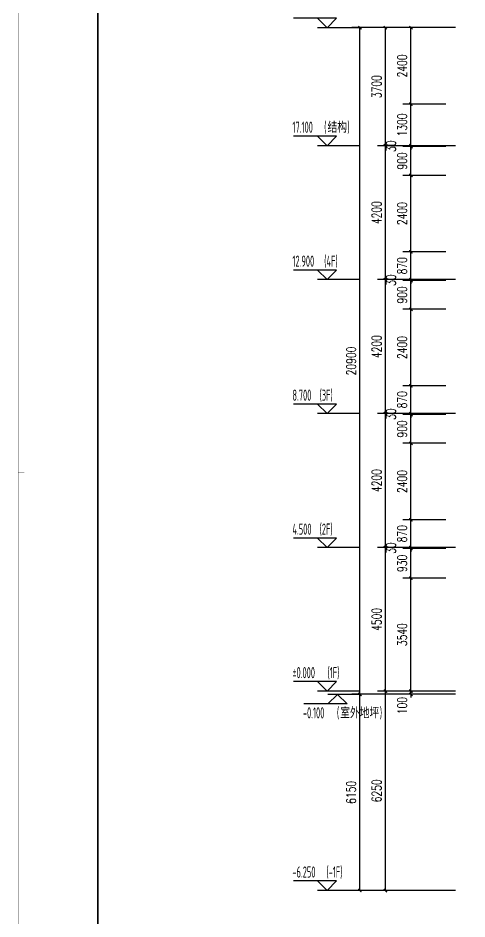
# Model space of a CAD drawing. Extents: x 1106790 to 1313746, y -134124 to 12249.
# Drawn here: x 1145541 to 1159618, y -118431 to -90186 of the extents above; entities that cross this region are included whole.
import ezdxf

# ---------------------------------------------------------------- set-up
doc = ezdxf.new("R2010")
doc.units = 0
doc.header["$LTSCALE"] = 1000
doc.header["$MEASUREMENT"] = 0
for name, color, linetype in [('01-标注_尺寸', 124, 'Continuous'), ('01-标注_标高', 200, 'Continuous'), ('01-标注_轴线坐标', 132, 'Continuous'), ('02-TEXT_标注', 130, 'Continuous')]:
    doc.layers.add(name, color=color, linetype=linetype)
doc.styles.add('_TCH_DIM', font='ROS1', dxfattribs={"width": 0.8, "bigfont": 'JD'})
doc.styles.add('_TCH_DIM_T3', font='SIMPLEX', dxfattribs={"width": 0.705882, "bigfont": 'GBCBIG'})
doc.dimstyles.new('_TCH_ARCH&&100', dxfattribs={"dimtxt": 297.5, "dimasz": 100, "dimexe": 250, "dimexo": 300, "dimgap": 126.25, "dimtad": 1, "dimdec": 0, "dimzin": 0, "dimdsep": 46, "dimtxsty": '_TCH_DIM_T3', "dimblk": 'ARCHTICK', "dimcen": 0.09, "dimclrt": 7, "dimazin": 2, "dimtfac": 1, "dimtdec": 0, "dimtix": 1, "dimtmove": 2, "dimatfit": 3, "dimfxl": 0, "dimtolj": 1, "dimtzin": 0, "dimarcsym": 0})

# ---------------------------------------------------------------- blocks, each defined once
blk = doc.blocks.new('图框-A1')
for points, const_width in [([(0, 0), (841, 0), (841, 594), (0, 594)], 0.05), ([(766, 584), (25, 584), (25, 10), (766, 10)], 0.5)]:
    blk.add_lwpolyline(points, close=True, dxfattribs=dict(const_width=const_width))
at = {"const_width": 0.05}
blk.add_lwpolyline([(0, 297), (2, 297)], dxfattribs=at)
blk = doc.blocks.new('_ArchTick')
at = {"color": 0, "linetype": 'ByBlock', "const_width": 0.4}
blk.add_lwpolyline([(-0.5, -0.5), (0.5, 0.5)], dxfattribs=at)
blk = doc.blocks.new('*D121')
at = {"layer": '01-标注_轴线坐标', "color": 0, "lineweight": -2, "transparency": 16777216}
for p, q in [((1159260, -111388), (1156010, -111388)), ((1156260, -117538), (1156260, -111388)), ((1159260, -117538), (1156010, -117538))]:
    blk.add_line(p, q, dxfattribs=at)
at = {"layer": 'Defpoints', "color": 0, "transparency": 16777216}
for p in [(1156260, -111388), (1159560, -111388), (1159560, -117538)]:
    blk.add_point(p, dxfattribs=at)
at = {"layer": '01-标注_轴线坐标', "color": 0, "lineweight": -2, "transparency": 16777216, "xscale": 100, "yscale": 100, "zscale": 100}
for p, rotation in [((1156260, -111388), 90), ((1156260, -117538), 270)]:
    blk.add_blockref('_ArchTick', p, dxfattribs=dict(at, rotation=rotation))
at = {"layer": '01-标注_轴线坐标', "color": 7, "transparency": 16777216, "insert": (1155985, -114463), "char_height": 297.5, "attachment_point": 5, "rotation": 90, "style": '_TCH_DIM_T3'}
blk.add_mtext('\\A1;6150', dxfattribs=at)
blk = doc.blocks.new('*D122')
at = {"layer": '01-标注_轴线坐标', "color": 0, "lineweight": -2, "transparency": 16777216}
for p, q in [((1159260, -90488), (1156010, -90488)), ((1156260, -111388), (1156260, -90488)), ((1159260, -111388), (1156010, -111388))]:
    blk.add_line(p, q, dxfattribs=at)
at = {"layer": 'Defpoints', "color": 0, "transparency": 16777216}
for p in [(1156260, -90488), (1159560, -90488), (1159560, -111388)]:
    blk.add_point(p, dxfattribs=at)
at = {"layer": '01-标注_轴线坐标', "color": 0, "lineweight": -2, "transparency": 16777216, "xscale": 100, "yscale": 100, "zscale": 100}
for p, rotation in [((1156260, -90488), 90), ((1156260, -111388), 270)]:
    blk.add_blockref('_ArchTick', p, dxfattribs=dict(at, rotation=rotation))
at = {"layer": '01-标注_轴线坐标', "color": 7, "transparency": 16777216, "insert": (1155985, -100938), "char_height": 297.5, "attachment_point": 5, "rotation": 90, "style": '_TCH_DIM_T3'}
blk.add_mtext('\\A1;20900', dxfattribs=at)
blk = doc.blocks.new('*D123')
at = {"layer": '01-标注_轴线坐标', "color": 0, "lineweight": -2, "transparency": 16777216}
for p, q in [((1159260, -111288), (1156810, -111288)), ((1157060, -117538), (1157060, -111288)), ((1159260, -117538), (1156810, -117538))]:
    blk.add_line(p, q, dxfattribs=at)
at = {"layer": 'Defpoints', "color": 0, "transparency": 16777216}
for p in [(1157060, -111288), (1159560, -111288), (1159560, -117538)]:
    blk.add_point(p, dxfattribs=at)
at = {"layer": '01-标注_轴线坐标', "color": 0, "lineweight": -2, "transparency": 16777216, "xscale": 100, "yscale": 100, "zscale": 100}
for p, rotation in [((1157060, -111288), 90), ((1157060, -117538), 270)]:
    blk.add_blockref('_ArchTick', p, dxfattribs=dict(at, rotation=rotation))
at = {"layer": '01-标注_轴线坐标', "color": 7, "transparency": 16777216, "insert": (1156785, -114413), "char_height": 297.5, "attachment_point": 5, "rotation": 90, "style": '_TCH_DIM_T3'}
blk.add_mtext('\\A1;6250', dxfattribs=at)
blk = doc.blocks.new('*D124')
at = {"layer": '01-标注_轴线坐标', "color": 0, "lineweight": -2, "transparency": 16777216}
for p, q in [((1159260, -106788), (1156810, -106788)), ((1157060, -111288), (1157060, -106788)), ((1159260, -111288), (1156810, -111288))]:
    blk.add_line(p, q, dxfattribs=at)
at = {"layer": 'Defpoints', "color": 0, "transparency": 16777216}
for p in [(1157060, -106788), (1159560, -106788), (1159560, -111288)]:
    blk.add_point(p, dxfattribs=at)
at = {"layer": '01-标注_轴线坐标', "color": 0, "lineweight": -2, "transparency": 16777216, "xscale": 100, "yscale": 100, "zscale": 100}
for p, rotation in [((1157060, -106788), 90), ((1157060, -111288), 270)]:
    blk.add_blockref('_ArchTick', p, dxfattribs=dict(at, rotation=rotation))
at = {"layer": '01-标注_轴线坐标', "color": 7, "transparency": 16777216, "insert": (1156785, -109038), "char_height": 297.5, "attachment_point": 5, "rotation": 90, "style": '_TCH_DIM_T3'}
blk.add_mtext('\\A1;4500', dxfattribs=at)
blk = doc.blocks.new('*D125')
at = {"layer": '01-标注_轴线坐标', "color": 0, "lineweight": -2, "transparency": 16777216}
for p, q in [((1159260, -102588), (1156810, -102588)), ((1157060, -106788), (1157060, -102588)), ((1159260, -106788), (1156810, -106788))]:
    blk.add_line(p, q, dxfattribs=at)
at = {"layer": 'Defpoints', "color": 0, "transparency": 16777216}
for p in [(1157060, -102588), (1159560, -102588), (1159560, -106788)]:
    blk.add_point(p, dxfattribs=at)
at = {"layer": '01-标注_轴线坐标', "color": 0, "lineweight": -2, "transparency": 16777216, "xscale": 100, "yscale": 100, "zscale": 100}
for p, rotation in [((1157060, -102588), 90), ((1157060, -106788), 270)]:
    blk.add_blockref('_ArchTick', p, dxfattribs=dict(at, rotation=rotation))
at = {"layer": '01-标注_轴线坐标', "color": 7, "transparency": 16777216, "insert": (1156785, -104688), "char_height": 297.5, "attachment_point": 5, "rotation": 90, "style": '_TCH_DIM_T3'}
blk.add_mtext('\\A1;4200', dxfattribs=at)
blk = doc.blocks.new('*D126')
at = {"layer": '01-标注_轴线坐标', "color": 0, "lineweight": -2, "transparency": 16777216}
for p, q in [((1159260, -98388), (1156810, -98388)), ((1157060, -102588), (1157060, -98388)), ((1159260, -102588), (1156810, -102588))]:
    blk.add_line(p, q, dxfattribs=at)
at = {"layer": 'Defpoints', "color": 0, "transparency": 16777216}
for p in [(1157060, -98388), (1159560, -98388), (1159560, -102588)]:
    blk.add_point(p, dxfattribs=at)
at = {"layer": '01-标注_轴线坐标', "color": 0, "lineweight": -2, "transparency": 16777216, "xscale": 100, "yscale": 100, "zscale": 100}
for p, rotation in [((1157060, -98388), 90), ((1157060, -102588), 270)]:
    blk.add_blockref('_ArchTick', p, dxfattribs=dict(at, rotation=rotation))
at = {"layer": '01-标注_轴线坐标', "color": 7, "transparency": 16777216, "insert": (1156785, -100488), "char_height": 297.5, "attachment_point": 5, "rotation": 90, "style": '_TCH_DIM_T3'}
blk.add_mtext('\\A1;4200', dxfattribs=at)
blk = doc.blocks.new('*D127')
at = {"layer": '01-标注_轴线坐标', "color": 0, "lineweight": -2, "transparency": 16777216}
for p, q in [((1159260, -94188), (1156810, -94188)), ((1157060, -98388), (1157060, -94188)), ((1159260, -98388), (1156810, -98388))]:
    blk.add_line(p, q, dxfattribs=at)
at = {"layer": 'Defpoints', "color": 0, "transparency": 16777216}
for p in [(1157060, -94188), (1159560, -94188), (1159560, -98388)]:
    blk.add_point(p, dxfattribs=at)
at = {"layer": '01-标注_轴线坐标', "color": 0, "lineweight": -2, "transparency": 16777216, "xscale": 100, "yscale": 100, "zscale": 100}
for p, rotation in [((1157060, -94188), 90), ((1157060, -98388), 270)]:
    blk.add_blockref('_ArchTick', p, dxfattribs=dict(at, rotation=rotation))
at = {"layer": '01-标注_轴线坐标', "color": 7, "transparency": 16777216, "insert": (1156785, -96288), "char_height": 297.5, "attachment_point": 5, "rotation": 90, "style": '_TCH_DIM_T3'}
blk.add_mtext('\\A1;4200', dxfattribs=at)
blk = doc.blocks.new('*D128')
at = {"layer": '01-标注_轴线坐标', "color": 0, "lineweight": -2, "transparency": 16777216}
for p, q in [((1159260, -90488), (1156810, -90488)), ((1157060, -94188), (1157060, -90488)), ((1159260, -94188), (1156810, -94188))]:
    blk.add_line(p, q, dxfattribs=at)
at = {"layer": 'Defpoints', "color": 0, "transparency": 16777216}
for p in [(1157060, -90488), (1159560, -90488), (1159560, -94188)]:
    blk.add_point(p, dxfattribs=at)
at = {"layer": '01-标注_轴线坐标', "color": 0, "lineweight": -2, "transparency": 16777216, "xscale": 100, "yscale": 100, "zscale": 100}
for p, rotation in [((1157060, -90488), 90), ((1157060, -94188), 270)]:
    blk.add_blockref('_ArchTick', p, dxfattribs=dict(at, rotation=rotation))
at = {"layer": '01-标注_轴线坐标', "color": 7, "transparency": 16777216, "insert": (1156785, -92338), "char_height": 297.5, "attachment_point": 5, "rotation": 90, "style": '_TCH_DIM_T3'}
blk.add_mtext('\\A1;3700', dxfattribs=at)
blk = doc.blocks.new('*D129')
at = {"layer": '01-标注_尺寸', "color": 0, "lineweight": -2, "transparency": 16777216}
for p, q in [((1158960, -90488), (1157610, -90488)), ((1157860, -92888), (1157860, -90488)), ((1158960, -92888), (1157610, -92888))]:
    blk.add_line(p, q, dxfattribs=at)
at = {"layer": 'Defpoints', "color": 0, "transparency": 16777216}
for p in [(1157860, -90488), (1159260, -90488), (1159260, -92888)]:
    blk.add_point(p, dxfattribs=at)
at = {"layer": '01-标注_尺寸', "color": 0, "lineweight": -2, "transparency": 16777216, "xscale": 100, "yscale": 100, "zscale": 100}
for p, rotation in [((1157860, -90488), 90), ((1157860, -92888), 270)]:
    blk.add_blockref('_ArchTick', p, dxfattribs=dict(at, rotation=rotation))
at = {"layer": '01-标注_尺寸', "color": 7, "transparency": 16777216, "insert": (1157585, -91688), "char_height": 297.5, "attachment_point": 5, "rotation": 90, "style": '_TCH_DIM_T3'}
blk.add_mtext('\\A1;2400', dxfattribs=at)
blk = doc.blocks.new('*D130')
at = {"layer": '01-标注_尺寸', "color": 0, "lineweight": -2, "transparency": 16777216}
for p, q in [((1158960, -92888), (1157610, -92888)), ((1157860, -94188), (1157860, -92888)), ((1158960, -94188), (1157610, -94188))]:
    blk.add_line(p, q, dxfattribs=at)
at = {"layer": 'Defpoints', "color": 0, "transparency": 16777216}
for p in [(1157860, -92888), (1159260, -92888), (1159260, -94188)]:
    blk.add_point(p, dxfattribs=at)
at = {"layer": '01-标注_尺寸', "color": 0, "lineweight": -2, "transparency": 16777216, "xscale": 100, "yscale": 100, "zscale": 100}
for p, rotation in [((1157860, -92888), 90), ((1157860, -94188), 270)]:
    blk.add_blockref('_ArchTick', p, dxfattribs=dict(at, rotation=rotation))
at = {"layer": '01-标注_尺寸', "color": 7, "transparency": 16777216, "insert": (1157585, -93538), "char_height": 297.5, "attachment_point": 5, "rotation": 90, "style": '_TCH_DIM_T3'}
blk.add_mtext('\\A1;1300', dxfattribs=at)
blk = doc.blocks.new('*D131')
at = {"layer": '01-标注_尺寸', "color": 0, "lineweight": -2, "transparency": 16777216}
for p, q in [((1158960, -94188), (1157610, -94188)), ((1158960, -94218), (1157610, -94218)), ((1157860, -94188), (1157860, -94088)), ((1157860, -94218), (1157860, -94188)), ((1157860, -94218), (1157860, -94318))]:
    blk.add_line(p, q, dxfattribs=at)
at = {"layer": 'Defpoints', "color": 0, "transparency": 16777216}
for p in [(1157860, -94188), (1159260, -94188), (1159260, -94218)]:
    blk.add_point(p, dxfattribs=at)
at = {"layer": '01-标注_尺寸', "color": 0, "lineweight": -2, "transparency": 16777216, "xscale": 100, "yscale": 100, "zscale": 100}
for p, rotation in [((1157860, -94188), 270), ((1157860, -94218), 90)]:
    blk.add_blockref('_ArchTick', p, dxfattribs=dict(at, rotation=rotation))
at = {"layer": '01-标注_尺寸', "color": 7, "transparency": 16777216, "insert": (1157235, -94203), "char_height": 297.5, "attachment_point": 5, "rotation": 90, "style": '_TCH_DIM_T3'}
blk.add_mtext('\\A1;30', dxfattribs=at)
blk = doc.blocks.new('*D132')
at = {"layer": '01-标注_尺寸', "color": 0, "lineweight": -2, "transparency": 16777216}
for p, q in [((1158960, -94218), (1157610, -94218)), ((1157860, -95118), (1157860, -94218)), ((1158960, -95118), (1157610, -95118))]:
    blk.add_line(p, q, dxfattribs=at)
at = {"layer": 'Defpoints', "color": 0, "transparency": 16777216}
for p in [(1157860, -94218), (1159260, -94218), (1159260, -95118)]:
    blk.add_point(p, dxfattribs=at)
at = {"layer": '01-标注_尺寸', "color": 0, "lineweight": -2, "transparency": 16777216, "xscale": 100, "yscale": 100, "zscale": 100}
for p, rotation in [((1157860, -94218), 90), ((1157860, -95118), 270)]:
    blk.add_blockref('_ArchTick', p, dxfattribs=dict(at, rotation=rotation))
at = {"layer": '01-标注_尺寸', "color": 7, "transparency": 16777216, "insert": (1157585, -94668), "char_height": 297.5, "attachment_point": 5, "rotation": 90, "style": '_TCH_DIM_T3'}
blk.add_mtext('\\A1;900', dxfattribs=at)
blk = doc.blocks.new('*D133')
at = {"layer": '01-标注_尺寸', "color": 0, "lineweight": -2, "transparency": 16777216}
for p, q in [((1158960, -95118), (1157610, -95118)), ((1157860, -97518), (1157860, -95118)), ((1158960, -97518), (1157610, -97518))]:
    blk.add_line(p, q, dxfattribs=at)
at = {"layer": 'Defpoints', "color": 0, "transparency": 16777216}
for p in [(1157860, -95118), (1159260, -95118), (1159260, -97518)]:
    blk.add_point(p, dxfattribs=at)
at = {"layer": '01-标注_尺寸', "color": 0, "lineweight": -2, "transparency": 16777216, "xscale": 100, "yscale": 100, "zscale": 100}
for p, rotation in [((1157860, -95118), 90), ((1157860, -97518), 270)]:
    blk.add_blockref('_ArchTick', p, dxfattribs=dict(at, rotation=rotation))
at = {"layer": '01-标注_尺寸', "color": 7, "transparency": 16777216, "insert": (1157585, -96318), "char_height": 297.5, "attachment_point": 5, "rotation": 90, "style": '_TCH_DIM_T3'}
blk.add_mtext('\\A1;2400', dxfattribs=at)
blk = doc.blocks.new('*D134')
at = {"layer": '01-标注_尺寸', "color": 0, "lineweight": -2, "transparency": 16777216}
for p, q in [((1158960, -97518), (1157610, -97518)), ((1157860, -98388), (1157860, -97518)), ((1158960, -98388), (1157610, -98388))]:
    blk.add_line(p, q, dxfattribs=at)
at = {"layer": 'Defpoints', "color": 0, "transparency": 16777216}
for p in [(1157860, -97518), (1159260, -97518), (1159260, -98388)]:
    blk.add_point(p, dxfattribs=at)
at = {"layer": '01-标注_尺寸', "color": 0, "lineweight": -2, "transparency": 16777216, "xscale": 100, "yscale": 100, "zscale": 100}
for p, rotation in [((1157860, -97518), 90), ((1157860, -98388), 270)]:
    blk.add_blockref('_ArchTick', p, dxfattribs=dict(at, rotation=rotation))
at = {"layer": '01-标注_尺寸', "color": 7, "transparency": 16777216, "insert": (1157585, -97953), "char_height": 297.5, "attachment_point": 5, "rotation": 90, "style": '_TCH_DIM_T3'}
blk.add_mtext('\\A1;870', dxfattribs=at)
blk = doc.blocks.new('*D135')
at = {"layer": '01-标注_尺寸', "color": 0, "lineweight": -2, "transparency": 16777216}
for p, q in [((1157860, -98388), (1157860, -98288)), ((1158960, -98388), (1157610, -98388)), ((1158960, -98418), (1157610, -98418)), ((1157860, -98418), (1157860, -98388)), ((1157860, -98418), (1157860, -98518))]:
    blk.add_line(p, q, dxfattribs=at)
at = {"layer": 'Defpoints', "color": 0, "transparency": 16777216}
for p in [(1157860, -98388), (1159260, -98388), (1159260, -98418)]:
    blk.add_point(p, dxfattribs=at)
at = {"layer": '01-标注_尺寸', "color": 0, "lineweight": -2, "transparency": 16777216, "xscale": 100, "yscale": 100, "zscale": 100}
for p, rotation in [((1157860, -98388), 270), ((1157860, -98418), 90)]:
    blk.add_blockref('_ArchTick', p, dxfattribs=dict(at, rotation=rotation))
at = {"layer": '01-标注_尺寸', "color": 7, "transparency": 16777216, "insert": (1157235, -98403), "char_height": 297.5, "attachment_point": 5, "rotation": 90, "style": '_TCH_DIM_T3'}
blk.add_mtext('\\A1;30', dxfattribs=at)
blk = doc.blocks.new('*D136')
at = {"layer": '01-标注_尺寸', "color": 0, "lineweight": -2, "transparency": 16777216}
for p, q in [((1158960, -98418), (1157610, -98418)), ((1157860, -99318), (1157860, -98418)), ((1158960, -99318), (1157610, -99318))]:
    blk.add_line(p, q, dxfattribs=at)
at = {"layer": 'Defpoints', "color": 0, "transparency": 16777216}
for p in [(1157860, -98418), (1159260, -98418), (1159260, -99318)]:
    blk.add_point(p, dxfattribs=at)
at = {"layer": '01-标注_尺寸', "color": 0, "lineweight": -2, "transparency": 16777216, "xscale": 100, "yscale": 100, "zscale": 100}
for p, rotation in [((1157860, -98418), 90), ((1157860, -99318), 270)]:
    blk.add_blockref('_ArchTick', p, dxfattribs=dict(at, rotation=rotation))
at = {"layer": '01-标注_尺寸', "color": 7, "transparency": 16777216, "insert": (1157585, -98868), "char_height": 297.5, "attachment_point": 5, "rotation": 90, "style": '_TCH_DIM_T3'}
blk.add_mtext('\\A1;900', dxfattribs=at)
blk = doc.blocks.new('*D137')
at = {"layer": '01-标注_尺寸', "color": 0, "lineweight": -2, "transparency": 16777216}
for p, q in [((1158960, -99318), (1157610, -99318)), ((1157860, -101718), (1157860, -99318)), ((1158960, -101718), (1157610, -101718))]:
    blk.add_line(p, q, dxfattribs=at)
at = {"layer": 'Defpoints', "color": 0, "transparency": 16777216}
for p in [(1157860, -99318), (1159260, -99318), (1159260, -101718)]:
    blk.add_point(p, dxfattribs=at)
at = {"layer": '01-标注_尺寸', "color": 0, "lineweight": -2, "transparency": 16777216, "xscale": 100, "yscale": 100, "zscale": 100}
for p, rotation in [((1157860, -99318), 90), ((1157860, -101718), 270)]:
    blk.add_blockref('_ArchTick', p, dxfattribs=dict(at, rotation=rotation))
at = {"layer": '01-标注_尺寸', "color": 7, "transparency": 16777216, "insert": (1157585, -100518), "char_height": 297.5, "attachment_point": 5, "rotation": 90, "style": '_TCH_DIM_T3'}
blk.add_mtext('\\A1;2400', dxfattribs=at)
blk = doc.blocks.new('*D138')
at = {"layer": '01-标注_尺寸', "color": 0, "lineweight": -2, "transparency": 16777216}
for p, q in [((1158960, -101718), (1157610, -101718)), ((1157860, -102588), (1157860, -101718)), ((1158960, -102588), (1157610, -102588))]:
    blk.add_line(p, q, dxfattribs=at)
at = {"layer": 'Defpoints', "color": 0, "transparency": 16777216}
for p in [(1157860, -101718), (1159260, -101718), (1159260, -102588)]:
    blk.add_point(p, dxfattribs=at)
at = {"layer": '01-标注_尺寸', "color": 0, "lineweight": -2, "transparency": 16777216, "xscale": 100, "yscale": 100, "zscale": 100}
for p, rotation in [((1157860, -101718), 90), ((1157860, -102588), 270)]:
    blk.add_blockref('_ArchTick', p, dxfattribs=dict(at, rotation=rotation))
at = {"layer": '01-标注_尺寸', "color": 7, "transparency": 16777216, "insert": (1157585, -102153), "char_height": 297.5, "attachment_point": 5, "rotation": 90, "style": '_TCH_DIM_T3'}
blk.add_mtext('\\A1;870', dxfattribs=at)
blk = doc.blocks.new('*D139')
at = {"layer": '01-标注_尺寸', "color": 0, "lineweight": -2, "transparency": 16777216}
for p, q in [((1157860, -102588), (1157860, -102488)), ((1158960, -102588), (1157610, -102588)), ((1158960, -102618), (1157610, -102618)), ((1157860, -102618), (1157860, -102588)), ((1157860, -102618), (1157860, -102718))]:
    blk.add_line(p, q, dxfattribs=at)
at = {"layer": 'Defpoints', "color": 0, "transparency": 16777216}
for p in [(1157860, -102588), (1159260, -102588), (1159260, -102618)]:
    blk.add_point(p, dxfattribs=at)
at = {"layer": '01-标注_尺寸', "color": 0, "lineweight": -2, "transparency": 16777216, "xscale": 100, "yscale": 100, "zscale": 100}
for p, rotation in [((1157860, -102588), 270), ((1157860, -102618), 90)]:
    blk.add_blockref('_ArchTick', p, dxfattribs=dict(at, rotation=rotation))
at = {"layer": '01-标注_尺寸', "color": 7, "transparency": 16777216, "insert": (1157235, -102603), "char_height": 297.5, "attachment_point": 5, "rotation": 90, "style": '_TCH_DIM_T3'}
blk.add_mtext('\\A1;30', dxfattribs=at)
blk = doc.blocks.new('*D140')
at = {"layer": '01-标注_尺寸', "color": 0, "lineweight": -2, "transparency": 16777216}
for p, q in [((1158960, -102618), (1157610, -102618)), ((1157860, -103518), (1157860, -102618)), ((1158960, -103518), (1157610, -103518))]:
    blk.add_line(p, q, dxfattribs=at)
at = {"layer": 'Defpoints', "color": 0, "transparency": 16777216}
for p in [(1157860, -102618), (1159260, -102618), (1159260, -103518)]:
    blk.add_point(p, dxfattribs=at)
at = {"layer": '01-标注_尺寸', "color": 0, "lineweight": -2, "transparency": 16777216, "xscale": 100, "yscale": 100, "zscale": 100}
for p, rotation in [((1157860, -102618), 90), ((1157860, -103518), 270)]:
    blk.add_blockref('_ArchTick', p, dxfattribs=dict(at, rotation=rotation))
at = {"layer": '01-标注_尺寸', "color": 7, "transparency": 16777216, "insert": (1157585, -103068), "char_height": 297.5, "attachment_point": 5, "rotation": 90, "style": '_TCH_DIM_T3'}
blk.add_mtext('\\A1;900', dxfattribs=at)
blk = doc.blocks.new('*D141')
at = {"layer": '01-标注_尺寸', "color": 0, "lineweight": -2, "transparency": 16777216}
for p, q in [((1158960, -103518), (1157610, -103518)), ((1157860, -105918), (1157860, -103518)), ((1158960, -105918), (1157610, -105918))]:
    blk.add_line(p, q, dxfattribs=at)
at = {"layer": 'Defpoints', "color": 0, "transparency": 16777216}
for p in [(1157860, -103518), (1159260, -103518), (1159260, -105918)]:
    blk.add_point(p, dxfattribs=at)
at = {"layer": '01-标注_尺寸', "color": 0, "lineweight": -2, "transparency": 16777216, "xscale": 100, "yscale": 100, "zscale": 100}
for p, rotation in [((1157860, -103518), 90), ((1157860, -105918), 270)]:
    blk.add_blockref('_ArchTick', p, dxfattribs=dict(at, rotation=rotation))
at = {"layer": '01-标注_尺寸', "color": 7, "transparency": 16777216, "insert": (1157585, -104718), "char_height": 297.5, "attachment_point": 5, "rotation": 90, "style": '_TCH_DIM_T3'}
blk.add_mtext('\\A1;2400', dxfattribs=at)
blk = doc.blocks.new('*D142')
at = {"layer": '01-标注_尺寸', "color": 0, "lineweight": -2, "transparency": 16777216}
for p, q in [((1158960, -105918), (1157610, -105918)), ((1157860, -106788), (1157860, -105918)), ((1158960, -106788), (1157610, -106788))]:
    blk.add_line(p, q, dxfattribs=at)
at = {"layer": 'Defpoints', "color": 0, "transparency": 16777216}
for p in [(1157860, -105918), (1159260, -105918), (1159260, -106788)]:
    blk.add_point(p, dxfattribs=at)
at = {"layer": '01-标注_尺寸', "color": 0, "lineweight": -2, "transparency": 16777216, "xscale": 100, "yscale": 100, "zscale": 100}
for p, rotation in [((1157860, -105918), 90), ((1157860, -106788), 270)]:
    blk.add_blockref('_ArchTick', p, dxfattribs=dict(at, rotation=rotation))
at = {"layer": '01-标注_尺寸', "color": 7, "transparency": 16777216, "insert": (1157585, -106353), "char_height": 297.5, "attachment_point": 5, "rotation": 90, "style": '_TCH_DIM_T3'}
blk.add_mtext('\\A1;870', dxfattribs=at)
blk = doc.blocks.new('*D143')
at = {"layer": '01-标注_尺寸', "color": 0, "lineweight": -2, "transparency": 16777216}
for p, q in [((1157860, -106788), (1157860, -106688)), ((1158960, -106788), (1157610, -106788)), ((1158960, -106818), (1157610, -106818)), ((1157860, -106818), (1157860, -106788)), ((1157860, -106818), (1157860, -106918))]:
    blk.add_line(p, q, dxfattribs=at)
at = {"layer": 'Defpoints', "color": 0, "transparency": 16777216}
for p in [(1157860, -106788), (1159260, -106788), (1159260, -106818)]:
    blk.add_point(p, dxfattribs=at)
at = {"layer": '01-标注_尺寸', "color": 0, "lineweight": -2, "transparency": 16777216, "xscale": 100, "yscale": 100, "zscale": 100}
for p, rotation in [((1157860, -106788), 270), ((1157860, -106818), 90)]:
    blk.add_blockref('_ArchTick', p, dxfattribs=dict(at, rotation=rotation))
at = {"layer": '01-标注_尺寸', "color": 7, "transparency": 16777216, "insert": (1157235, -106803), "char_height": 297.5, "attachment_point": 5, "rotation": 90, "style": '_TCH_DIM_T3'}
blk.add_mtext('\\A1;30', dxfattribs=at)
blk = doc.blocks.new('*D144')
at = {"layer": '01-标注_尺寸', "color": 0, "lineweight": -2, "transparency": 16777216}
for p, q in [((1158960, -106818), (1157610, -106818)), ((1157860, -107748), (1157860, -106818)), ((1158960, -107748), (1157610, -107748))]:
    blk.add_line(p, q, dxfattribs=at)
at = {"layer": 'Defpoints', "color": 0, "transparency": 16777216}
for p in [(1157860, -106818), (1159260, -106818), (1159260, -107748)]:
    blk.add_point(p, dxfattribs=at)
at = {"layer": '01-标注_尺寸', "color": 0, "lineweight": -2, "transparency": 16777216, "xscale": 100, "yscale": 100, "zscale": 100}
for p, rotation in [((1157860, -106818), 90), ((1157860, -107748), 270)]:
    blk.add_blockref('_ArchTick', p, dxfattribs=dict(at, rotation=rotation))
at = {"layer": '01-标注_尺寸', "color": 7, "transparency": 16777216, "insert": (1157585, -107283), "char_height": 297.5, "attachment_point": 5, "rotation": 90, "style": '_TCH_DIM_T3'}
blk.add_mtext('\\A1;930', dxfattribs=at)
blk = doc.blocks.new('*D145')
at = {"layer": '01-标注_尺寸', "color": 0, "lineweight": -2, "transparency": 16777216}
for p, q in [((1158960, -107748), (1157610, -107748)), ((1157860, -111288), (1157860, -107748)), ((1158960, -111288), (1157610, -111288))]:
    blk.add_line(p, q, dxfattribs=at)
at = {"layer": 'Defpoints', "color": 0, "transparency": 16777216}
for p in [(1157860, -107748), (1159260, -107748), (1159260, -111288)]:
    blk.add_point(p, dxfattribs=at)
at = {"layer": '01-标注_尺寸', "color": 0, "lineweight": -2, "transparency": 16777216, "xscale": 100, "yscale": 100, "zscale": 100}
for p, rotation in [((1157860, -107748), 90), ((1157860, -111288), 270)]:
    blk.add_blockref('_ArchTick', p, dxfattribs=dict(at, rotation=rotation))
at = {"layer": '01-标注_尺寸', "color": 7, "transparency": 16777216, "insert": (1157585, -109518), "char_height": 297.5, "attachment_point": 5, "rotation": 90, "style": '_TCH_DIM_T3'}
blk.add_mtext('\\A1;3540', dxfattribs=at)
blk = doc.blocks.new('*D146')
at = {"layer": '01-标注_尺寸', "color": 0, "lineweight": -2, "transparency": 16777216}
for p, q in [((1157860, -111288), (1157860, -111188)), ((1158960, -111288), (1157610, -111288)), ((1158960, -111388), (1157610, -111388)), ((1157860, -111388), (1157860, -111288)), ((1157860, -111388), (1157860, -111488))]:
    blk.add_line(p, q, dxfattribs=at)
at = {"layer": 'Defpoints', "color": 0, "transparency": 16777216}
for p in [(1157860, -111288), (1159260, -111288), (1159260, -111388)]:
    blk.add_point(p, dxfattribs=at)
at = {"layer": '01-标注_尺寸', "color": 0, "lineweight": -2, "transparency": 16777216, "xscale": 100, "yscale": 100, "zscale": 100}
for p, rotation in [((1157860, -111288), 270), ((1157860, -111388), 90)]:
    blk.add_blockref('_ArchTick', p, dxfattribs=dict(at, rotation=rotation))
at = {"layer": '01-标注_尺寸', "color": 7, "transparency": 16777216, "insert": (1157585, -111743), "char_height": 297.5, "attachment_point": 5, "rotation": 90, "style": '_TCH_DIM_T3'}
blk.add_mtext('\\A1;100', dxfattribs=at)

msp = doc.modelspace()

# ---------------------------------------------------------------- linework, layer by layer
at = {"layer": '01-标注_标高'}
for p, q in [((1155530.7, -90188.5), (1154174.1, -90188.5)), ((1155230.7, -90488.5), (1154930.7, -90188.5)), ((1155230.7, -90488.5), (1155530.7, -90188.5)), ((1156259.7, -90488.5), (1154930.7, -90488.5)), ((1155530.7, -93888.5), (1154174.1, -93888.5)), ((1155230.7, -94188.5), (1154930.7, -93888.5)), ((1155230.7, -94188.5), (1155530.7, -93888.5)), ((1156259.7, -94188.5), (1154930.7, -94188.5)), ((1155530.7, -98088.5), (1154174.1, -98088.5)), ((1155230.7, -98388.5), (1154930.7, -98088.5)), ((1155230.7, -98388.5), (1155530.7, -98088.5)), ((1156259.7, -98388.5), (1154930.7, -98388.5)), ((1155530.7, -102288.5), (1154174.1, -102288.5)), ((1155230.7, -102588.5), (1154930.7, -102288.5)), ((1155230.7, -102588.5), (1155530.7, -102288.5)), ((1156259.7, -102588.5), (1154930.7, -102588.5)), ((1155530.7, -106488.5), (1154174.1, -106488.5)), ((1155230.7, -106788.5), (1154930.7, -106488.5)), ((1155230.7, -106788.5), (1155530.7, -106488.5)), ((1156259.7, -106788.5), (1154930.7, -106788.5)), ((1155530.7, -110988.5), (1154174.1, -110988.5)), ((1155230.7, -111288.5), (1154930.7, -110988.5)), ((1155230.7, -111288.5), (1155530.7, -110988.5)), ((1156259.7, -111288.5), (1154930.7, -111288.5)), ((1155559.7, -111388.5), (1155259.7, -111688.5)), ((1156259.7, -111388.5), (1155259.7, -111388.5)), ((1155559.7, -111388.5), (1155859.7, -111688.5)), ((1155859.7, -111688.5), (1154503.2, -111688.5)), ((1155530.7, -117238.5), (1154174.1, -117238.5)), ((1155230.7, -117538.5), (1154930.7, -117238.5)), ((1155230.7, -117538.5), (1155530.7, -117238.5)), ((1156259.7, -117538.5), (1154930.7, -117538.5))]:
    msp.add_line(p, q, dxfattribs=at)

# ---------------------------------------------------------------- block references
at = {"xscale": 100, "yscale": 100, "zscale": 100}
msp.add_blockref('图框-A1', (1145543.5, -134121.9), dxfattribs=at)

# ---------------------------------------------------------------- texts
at = {"layer": '02-TEXT_标注', "style": '_TCH_DIM'}
for s, height, width, p in [('17.100', 350, 0.64, (1154144.1, -93783.5)), ('(', 350, 0.64, (1155141.4, -93783.5)), ('结构', 347.29, 0.8, (1155245.9, -93783.5)), (')', 350, 0.64, (1155866.7, -93783.5)), ('12.900', 350, 0.64, (1154144.1, -97983.5)), ('(4F)', 350, 0.64, (1155141.4, -97983.5)), ('8.700', 350, 0.64, (1154144.1, -102183.5)), ('(3F)', 350, 0.64, (1154995.4, -102183.5)), ('4.500', 350, 0.64, (1154144.1, -106383.5)), ('(2F)', 350, 0.64, (1154995.4, -106383.5)), ('%%P0.000', 350, 0.64, (1154144.1, -110883.5)), ('(1F)', 350, 0.64, (1155244.4, -110883.5)), ('-0.100', 350, 0.64, (1154473.2, -112143.5)), ('(', 350, 0.64, (1155539.1, -112143.5)), ('室外地坪', 347.29, 0.8, (1155643.7, -112143.5)), (')', 350, 0.64, (1156885.2, -112143.5)), ('-6.250', 350, 0.64, (1154144.1, -117133.5)), ('(-1F)', 350, 0.64, (1155210.1, -117133.5))]:
    msp.add_text(s, height=height, dxfattribs=dict(at, width=width)).set_placement(p)

# ---------------------------------------------------------------- dimensions: what is measured, and where the dimension line sits
at = {"layer": '01-标注_尺寸'}
for p1, p2, picture, middle in [((1159259.7, -92888.5), (1159259.7, -90488.5), '*D129', (1157584.7, -91688.5)), ((1159259.7, -94188.5), (1159259.7, -92888.5), '*D130', (1157584.7, -93538.5)), ((1159259.7, -95118.5), (1159259.7, -94218.5), '*D132', (1157584.7, -94668.5)), ((1159259.7, -97518.5), (1159259.7, -95118.5), '*D133', (1157584.7, -96318.5)), ((1159259.7, -98388.5), (1159259.7, -97518.5), '*D134', (1157584.7, -97953.5)), ((1159259.7, -99318.5), (1159259.7, -98418.5), '*D136', (1157584.7, -98868.5)), ((1159259.7, -101718.5), (1159259.7, -99318.5), '*D137', (1157584.7, -100518.5)), ((1159259.7, -102588.5), (1159259.7, -101718.5), '*D138', (1157584.7, -102153.5)), ((1159259.7, -103518.5), (1159259.7, -102618.5), '*D140', (1157584.7, -103068.5)), ((1159259.7, -105918.5), (1159259.7, -103518.5), '*D141', (1157584.7, -104718.5)), ((1159259.7, -106788.5), (1159259.7, -105918.5), '*D142', (1157584.7, -106353.5)), ((1159259.7, -107748.5), (1159259.7, -106818.5), '*D144', (1157584.7, -107283.5)), ((1159259.7, -111288.5), (1159259.7, -107748.5), '*D145', (1157584.7, -109518.5))]:
    dim = msp.add_aligned_dim(p1=p1, p2=p2, distance=1400, dimstyle='_TCH_ARCH&&100', dxfattribs=at)
    dim.commit()
    dim.dimension.update_dxf_attribs({"geometry": picture, "text_midpoint": middle})
for base, p1, p2, picture, middle in [((1157859.7, -94188.5), (1159259.7, -94218.5), (1159259.7, -94188.5), '*D131', (1157234.7, -94203.5)), ((1157859.7, -98388.5), (1159259.7, -98418.5), (1159259.7, -98388.5), '*D135', (1157234.7, -98403.5)), ((1157859.7, -102588.5), (1159259.7, -102618.5), (1159259.7, -102588.5), '*D139', (1157234.7, -102603.5)), ((1157859.7, -106788.5), (1159259.7, -106818.5), (1159259.7, -106788.5), '*D143', (1157234.7, -106803.5)), ((1157859.7, -111288.5), (1159259.7, -111388.5), (1159259.7, -111288.5), '*D146', (1157584.7, -111743.5))]:
    dim = msp.add_linear_dim(base=base, p1=p1, p2=p2, angle=90, dimstyle='_TCH_ARCH&&100', dxfattribs=at)
    dim.commit()
    dim.dimension.update_dxf_attribs({"geometry": picture, "text_midpoint": middle, "dimtype": 161})
at = {"layer": '01-标注_轴线坐标'}
for p1, p2, distance, picture, middle in [((1159559.7, -111388.5), (1159559.7, -90488.5), 3300, '*D122', (1155984.7, -100938.5)), ((1159559.7, -94188.5), (1159559.7, -90488.5), 2500, '*D128', (1156784.7, -92338.5)), ((1159559.7, -98388.5), (1159559.7, -94188.5), 2500, '*D127', (1156784.7, -96288.5)), ((1159559.7, -102588.5), (1159559.7, -98388.5), 2500, '*D126', (1156784.7, -100488.5)), ((1159559.7, -106788.5), (1159559.7, -102588.5), 2500, '*D125', (1156784.7, -104688.5)), ((1159559.7, -111288.5), (1159559.7, -106788.5), 2500, '*D124', (1156784.7, -109038.5)), ((1159559.7, -117538.5), (1159559.7, -111288.5), 2500, '*D123', (1156784.7, -114413.5)), ((1159559.7, -117538.5), (1159559.7, -111388.5), 3300, '*D121', (1155984.7, -114463.5))]:
    dim = msp.add_aligned_dim(p1=p1, p2=p2, distance=distance, dimstyle='_TCH_ARCH&&100', dxfattribs=at)
    dim.commit()
    dim.dimension.update_dxf_attribs({"geometry": picture, "text_midpoint": middle})

doc.saveas('drawing.dxf')
